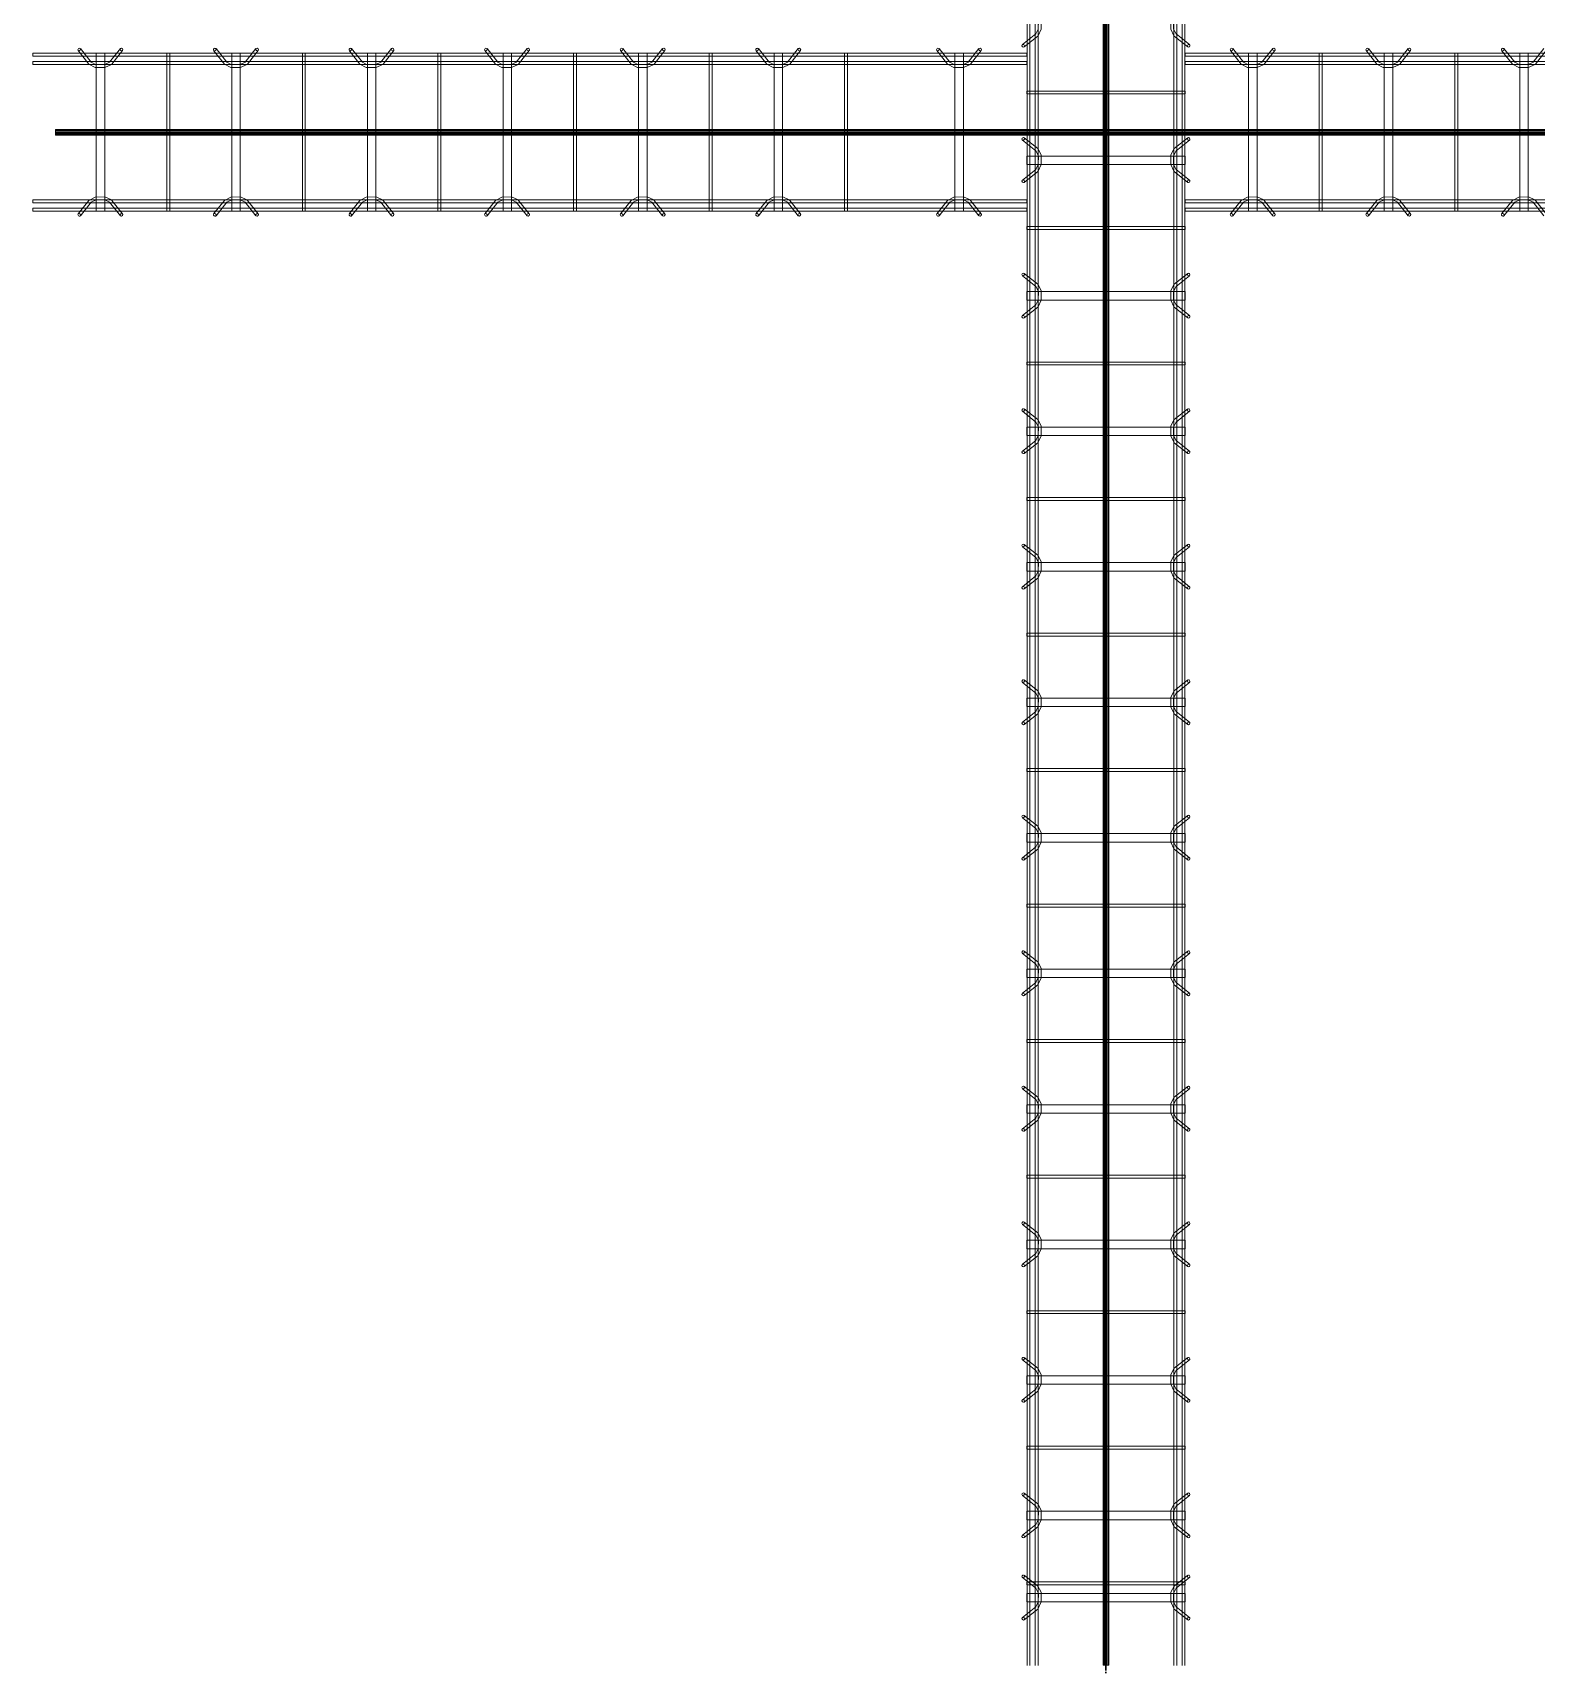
# Model space of a CAD drawing. Header units: inches. Extents: x -19229 to -222, y -6301 to 12387.
# Drawn here: x -2922.3 to -2789.2, y 11555.4 to 11700 of the extents above; entities that cross this region are included whole.
import ezdxf

# ---------------------------------------------------------------- set-up
doc = ezdxf.new("R2010")
doc.units = ezdxf.units.IN
doc.header["$MEASUREMENT"] = 0
doc.linetypes.add('Grid Line 1_2_', pattern=[0.875, 0.5, -0.125, 0.125, -0.125])
for name, color, linetype, lineweight in [('A-GENM', 13, 'Continuous', 9), ('S-BEAM', 12, 'Continuous', 9), ('S-GRID', 1, 'Continuous', 9)]:
    doc.layers.add(name, color=color, linetype=linetype, lineweight=lineweight)

# ---------------------------------------------------------------- blocks, each defined once
blk = doc.blocks.new('Dowel bar assembly - Dowel bar assembly-673887-SLAB ON GROUND JOINTS')
at = {"layer": 'S-BEAM'}
for p, q in [((149.1, 1.98), (0, 1.98)), ((0, 1.98), (0, 1.72)), ((0, 1.72), (0, 1.98)), ((0, 1.72), (149.1, 1.72)), ((4.02, 2.23), (4.97, 1.03)), ((5.18, 1.19), (4.23, 2.39)), ((5.63, 1.99), (5.63, -12.01)), ((6.38, 1.99), (5.63, 1.99)), ((5.63, 1.99), (6.38, 1.99)), ((6.38, -12.01), (6.38, 1.99)), ((7.76, 2.39), (6.81, 1.19)), ((7.01, 1.03), (7.96, 2.23)), ((11.87, 1.99), (11.87, -12.01)), ((12.13, 1.99), (11.87, 1.99)), ((11.87, 1.99), (12.13, 1.99)), ((12.13, -12.01), (12.13, 1.99)), ((16.02, 2.23), (16.97, 1.03)), ((17.18, 1.19), (16.23, 2.39)), ((17.63, 1.99), (17.63, -12.01)), ((18.38, 1.99), (17.63, 1.99)), ((17.63, 1.99), (18.38, 1.99)), ((18.38, -12.01), (18.38, 1.99)), ((19.76, 2.39), (18.81, 1.19)), ((19.01, 1.03), (19.96, 2.23)), ((23.87, 1.99), (23.87, -12.01)), ((24.13, 1.99), (23.87, 1.99)), ((23.87, 1.99), (24.13, 1.99)), ((24.13, -12.01), (24.13, 1.99)), ((28.02, 2.23), (28.97, 1.03)), ((29.18, 1.19), (28.23, 2.39)), ((29.63, 1.99), (29.63, -12.01)), ((30.38, 1.99), (29.63, 1.99)), ((29.63, 1.99), (30.38, 1.99)), ((30.38, -12.01), (30.38, 1.99)), ((31.76, 2.39), (30.81, 1.19)), ((31.01, 1.03), (31.96, 2.23)), ((149.1, 1.25), (0, 1.25)), ((0, 0.99), (0, 1.25)), ((0, 1.25), (0, 0.99)), ((0, 0.99), (149.1, 0.99)), ((149.1, -11.01), (0, -11.01)), ((0, -11.27), (0, -11.01)), ((0, -11.01), (0, -11.27)), ((0, -11.27), (149.1, -11.27)), ((4.97, -11.05), (4.02, -12.25)), ((4.23, -12.41), (5.18, -11.21)), ((6.81, -11.21), (7.76, -12.41)), ((7.96, -12.25), (7.01, -11.05)), ((16.97, -11.05), (16.02, -12.25)), ((16.23, -12.41), (17.18, -11.21)), ((18.81, -11.21), (19.76, -12.41)), ((19.96, -12.25), (19.01, -11.05)), ((28.97, -11.05), (28.02, -12.25)), ((28.23, -12.41), (29.18, -11.21)), ((30.81, -11.21), (31.76, -12.41)), ((31.96, -12.25), (31.01, -11.05)), ((149.1, -11.74), (0, -11.74)), ((0, -12), (0, -11.74)), ((0, -11.74), (0, -12)), ((0, -12), (149.1, -12)), ((6.38, -12.01), (5.63, -12.01)), ((5.63, -12.01), (6.38, -12.01)), ((12.13, -12.01), (11.87, -12.01)), ((11.87, -12.01), (12.13, -12.01)), ((18.38, -12.01), (17.63, -12.01)), ((17.63, -12.01), (18.38, -12.01)), ((24.13, -12.01), (23.87, -12.01)), ((23.87, -12.01), (24.13, -12.01)), ((30.38, -12.01), (29.63, -12.01)), ((29.63, -12.01), (30.38, -12.01))]:
    blk.add_line(p, q, dxfattribs=at)
at = {"layer": 'S-BEAM', "flags": 128}
for points in [[(4.97, 1.03), (5.53, 0.73), (6.39, 0.72), (6.97, 0.99), (7.01, 1.03)], [(5.18, 1.19), (5.62, 0.97), (6.38, 0.98), (6.81, 1.19)], [(16.97, 1.03), (17.53, 0.73), (18.39, 0.72), (18.97, 0.99), (19.01, 1.03)], [(17.18, 1.19), (17.62, 0.97), (18.38, 0.98), (18.81, 1.19)], [(28.97, 1.03), (29.53, 0.73), (30.39, 0.72), (30.97, 0.99), (31.01, 1.03)], [(29.18, 1.19), (29.62, 0.97), (30.38, 0.98), (30.81, 1.19)], [(4.97, -11.05), (5.53, -10.75), (6.39, -10.74), (6.97, -11.01), (7.01, -11.05)], [(5.18, -11.21), (5.62, -10.99), (6.38, -11), (6.81, -11.21)], [(16.97, -11.05), (17.53, -10.75), (18.39, -10.74), (18.97, -11.01), (19.01, -11.05)], [(17.18, -11.21), (17.62, -10.99), (18.38, -11), (18.81, -11.21)], [(28.97, -11.05), (29.53, -10.75), (30.39, -10.74), (30.97, -11.01), (31.01, -11.05)], [(29.18, -11.21), (29.62, -10.99), (30.38, -11), (30.81, -11.21)]]:
    blk.add_lwpolyline(points, dxfattribs=at)
at = {"layer": 'S-BEAM'}
for centre, major_axis, start_param, end_param in [((4.12, 2.31), (0.101, 0.08), 5.709265, 8.850858), ((4.12, 2.31), (0.101, 0.08), 2.567673, 5.709265), ((7.86, 2.31), (-0.101, 0.08), 3.715513, 6.857105), ((7.86, 2.31), (-0.101, 0.08), 0.57392, 3.715513), ((16.12, 2.31), (0.101, 0.08), 5.709265, 8.850858), ((16.12, 2.31), (0.101, 0.08), 2.567673, 5.709265), ((19.86, 2.31), (-0.101, 0.08), 3.715513, 6.857105), ((19.86, 2.31), (-0.101, 0.08), 0.57392, 3.715513), ((28.12, 2.31), (0.101, 0.08), 5.709265, 8.850858), ((28.12, 2.31), (0.101, 0.08), 2.567673, 5.709265), ((4.12, -12.33), (-0.101, 0.08), 3.715513, 6.857105), ((4.12, -12.33), (-0.101, 0.08), 0.57392, 3.715513), ((7.86, -12.33), (0.101, 0.08), 5.709265, 8.850858), ((7.86, -12.33), (0.101, 0.08), 2.567673, 5.709265), ((16.12, -12.33), (-0.101, 0.08), 3.715513, 6.857105), ((16.12, -12.33), (-0.101, 0.08), 0.57392, 3.715513), ((19.86, -12.33), (0.101, 0.08), 5.709265, 8.850858), ((19.86, -12.33), (0.101, 0.08), 2.567673, 5.709265), ((28.12, -12.33), (-0.101, 0.08), 3.715513, 6.857105), ((28.12, -12.33), (-0.101, 0.08), 0.57392, 3.715513)]:
    blk.add_ellipse(centre, major_axis=major_axis, ratio=0.816528, start_param=start_param, end_param=end_param, dxfattribs=at)
blk = doc.blocks.new('Dowel bar assembly - Dowel bar assembly-680286-SLAB ON GROUND JOINTS')
at = {"layer": 'S-BEAM'}
for p, q in [((88, 1.98), (0, 1.98)), ((0, 1.98), (0, 1.72)), ((0, 1.72), (0, 1.98)), ((0, 1.72), (88, 1.72)), ((4.02, 2.23), (4.97, 1.03)), ((5.18, 1.19), (4.23, 2.39)), ((5.63, 1.99), (5.63, -12.01)), ((6.38, 1.99), (5.63, 1.99)), ((5.63, 1.99), (6.38, 1.99)), ((6.38, -12.01), (6.38, 1.99)), ((7.76, 2.39), (6.81, 1.19)), ((7.01, 1.03), (7.96, 2.23)), ((11.87, 1.99), (11.87, -12.01)), ((12.13, 1.99), (11.87, 1.99)), ((11.87, 1.99), (12.13, 1.99)), ((12.13, -12.01), (12.13, 1.99)), ((16.02, 2.23), (16.97, 1.03)), ((17.18, 1.19), (16.23, 2.39)), ((17.63, 1.99), (17.63, -12.01)), ((18.38, 1.99), (17.63, 1.99)), ((17.63, 1.99), (18.38, 1.99)), ((18.38, -12.01), (18.38, 1.99)), ((19.76, 2.39), (18.81, 1.19)), ((19.01, 1.03), (19.96, 2.23)), ((23.87, 1.99), (23.87, -12.01)), ((24.13, 1.99), (23.87, 1.99)), ((23.87, 1.99), (24.13, 1.99)), ((24.13, -12.01), (24.13, 1.99)), ((28.02, 2.23), (28.97, 1.03)), ((29.18, 1.19), (28.23, 2.39)), ((29.63, 1.99), (29.63, -12.01)), ((30.38, 1.99), (29.63, 1.99)), ((29.63, 1.99), (30.38, 1.99)), ((30.38, -12.01), (30.38, 1.99)), ((31.76, 2.39), (30.81, 1.19)), ((31.01, 1.03), (31.96, 2.23)), ((35.87, 1.99), (35.87, -12.01)), ((36.13, 1.99), (35.87, 1.99)), ((35.87, 1.99), (36.13, 1.99)), ((36.13, -12.01), (36.13, 1.99)), ((40.02, 2.23), (40.97, 1.03)), ((41.18, 1.19), (40.23, 2.39)), ((41.63, 1.99), (41.63, -12.01)), ((42.38, 1.99), (41.63, 1.99)), ((41.63, 1.99), (42.38, 1.99)), ((42.38, -12.01), (42.38, 1.99)), ((43.76, 2.39), (42.81, 1.19)), ((43.01, 1.03), (43.96, 2.23)), ((47.87, 1.99), (47.87, -12.01)), ((48.13, 1.99), (47.87, 1.99)), ((47.87, 1.99), (48.13, 1.99)), ((48.13, -12.01), (48.13, 1.99)), ((52.02, 2.23), (52.97, 1.03)), ((53.18, 1.19), (52.23, 2.39)), ((53.63, 1.99), (53.63, -12.01)), ((54.38, 1.99), (53.63, 1.99)), ((53.63, 1.99), (54.38, 1.99)), ((54.38, -12.01), (54.38, 1.99)), ((55.76, 2.39), (54.81, 1.19)), ((55.01, 1.03), (55.96, 2.23)), ((59.87, 1.99), (59.87, -12.01)), ((60.13, 1.99), (59.87, 1.99)), ((59.87, 1.99), (60.13, 1.99)), ((60.13, -12.01), (60.13, 1.99)), ((64.02, 2.23), (64.97, 1.03)), ((65.18, 1.19), (64.23, 2.39)), ((65.63, 1.99), (65.63, -12.01)), ((66.38, 1.99), (65.63, 1.99)), ((65.63, 1.99), (66.38, 1.99)), ((66.38, -12.01), (66.38, 1.99)), ((67.76, 2.39), (66.81, 1.19)), ((67.01, 1.03), (67.96, 2.23)), ((71.87, 1.99), (71.87, -12.01)), ((72.13, 1.99), (71.87, 1.99)), ((71.87, 1.99), (72.13, 1.99)), ((72.13, -12.01), (72.13, 1.99)), ((80.02, 2.23), (80.97, 1.03)), ((81.18, 1.19), (80.23, 2.39)), ((81.62, 1.99), (81.62, -12.01)), ((82.38, 1.99), (81.62, 1.99)), ((81.62, 1.99), (82.38, 1.99)), ((82.38, -12.01), (82.38, 1.99)), ((83.76, 2.39), (82.81, 1.19)), ((83.01, 1.03), (83.96, 2.23)), ((88, 1.98), (88, 1.72)), ((88, 1.72), (88, 1.98)), ((88, 1.25), (0, 1.25)), ((0, 0.99), (0, 1.25)), ((0, 1.25), (0, 0.99)), ((0, 0.99), (88, 0.99)), ((88, 0.99), (88, 1.25)), ((88, 1.25), (88, 0.99)), ((88, -11.01), (0, -11.01)), ((0, -11.27), (0, -11.01)), ((0, -11.01), (0, -11.27)), ((0, -11.27), (88, -11.27)), ((4.97, -11.05), (4.02, -12.25)), ((4.23, -12.41), (5.18, -11.21)), ((6.81, -11.21), (7.76, -12.41)), ((7.96, -12.25), (7.01, -11.05)), ((16.97, -11.05), (16.02, -12.25)), ((16.23, -12.41), (17.18, -11.21)), ((18.81, -11.21), (19.76, -12.41)), ((19.96, -12.25), (19.01, -11.05)), ((28.97, -11.05), (28.02, -12.25)), ((28.23, -12.41), (29.18, -11.21)), ((30.81, -11.21), (31.76, -12.41)), ((31.96, -12.25), (31.01, -11.05)), ((40.97, -11.05), (40.02, -12.25)), ((40.23, -12.41), (41.18, -11.21)), ((42.81, -11.21), (43.76, -12.41)), ((43.96, -12.25), (43.01, -11.05)), ((52.97, -11.05), (52.02, -12.25)), ((52.23, -12.41), (53.18, -11.21)), ((54.81, -11.21), (55.76, -12.41)), ((55.96, -12.25), (55.01, -11.05)), ((64.97, -11.05), (64.02, -12.25)), ((64.23, -12.41), (65.18, -11.21)), ((66.81, -11.21), (67.76, -12.41)), ((67.96, -12.25), (67.01, -11.05)), ((80.97, -11.05), (80.02, -12.25)), ((80.23, -12.41), (81.18, -11.21)), ((82.81, -11.21), (83.76, -12.41)), ((83.96, -12.25), (83.01, -11.05)), ((88, -11.27), (88, -11.01)), ((88, -11.01), (88, -11.27)), ((88, -11.74), (0, -11.74)), ((0, -12), (0, -11.74)), ((0, -11.74), (0, -12)), ((0, -12), (88, -12)), ((6.38, -12.01), (5.63, -12.01)), ((5.63, -12.01), (6.38, -12.01)), ((12.13, -12.01), (11.87, -12.01)), ((11.87, -12.01), (12.13, -12.01)), ((18.38, -12.01), (17.63, -12.01)), ((17.63, -12.01), (18.38, -12.01)), ((24.13, -12.01), (23.87, -12.01)), ((23.87, -12.01), (24.13, -12.01)), ((30.38, -12.01), (29.63, -12.01)), ((29.63, -12.01), (30.38, -12.01)), ((36.13, -12.01), (35.87, -12.01)), ((35.87, -12.01), (36.13, -12.01)), ((42.38, -12.01), (41.63, -12.01)), ((41.63, -12.01), (42.38, -12.01)), ((48.13, -12.01), (47.87, -12.01)), ((47.87, -12.01), (48.13, -12.01)), ((54.38, -12.01), (53.63, -12.01)), ((53.63, -12.01), (54.38, -12.01)), ((60.13, -12.01), (59.87, -12.01)), ((59.87, -12.01), (60.13, -12.01)), ((66.38, -12.01), (65.63, -12.01)), ((65.63, -12.01), (66.38, -12.01)), ((72.13, -12.01), (71.87, -12.01)), ((71.87, -12.01), (72.13, -12.01)), ((82.38, -12.01), (81.62, -12.01)), ((81.62, -12.01), (82.38, -12.01)), ((88, -12), (88, -11.74)), ((88, -11.74), (88, -12))]:
    blk.add_line(p, q, dxfattribs=at)
at = {"layer": 'S-BEAM', "flags": 128}
for points in [[(4.97, 1.03), (5.53, 0.73), (6.39, 0.72), (6.97, 0.99), (7.01, 1.03)], [(5.18, 1.19), (5.62, 0.97), (6.38, 0.98), (6.81, 1.19)], [(16.97, 1.03), (17.53, 0.73), (18.39, 0.72), (18.97, 0.99), (19.01, 1.03)], [(17.18, 1.19), (17.62, 0.97), (18.38, 0.98), (18.81, 1.19)], [(28.97, 1.03), (29.53, 0.73), (30.39, 0.72), (30.97, 0.99), (31.01, 1.03)], [(29.18, 1.19), (29.62, 0.97), (30.38, 0.98), (30.81, 1.19)], [(40.97, 1.03), (41.53, 0.73), (42.39, 0.72), (42.97, 0.99), (43.01, 1.03)], [(41.18, 1.19), (41.62, 0.97), (42.38, 0.98), (42.81, 1.19)], [(52.97, 1.03), (53.53, 0.73), (54.39, 0.72), (54.97, 0.99), (55.01, 1.03)], [(53.18, 1.19), (53.62, 0.97), (54.38, 0.98), (54.81, 1.19)], [(64.97, 1.03), (65.53, 0.73), (66.39, 0.72), (66.97, 0.99), (67.01, 1.03)], [(65.18, 1.19), (65.62, 0.97), (66.38, 0.98), (66.81, 1.19)], [(80.97, 1.03), (81.53, 0.73), (82.39, 0.72), (82.97, 0.99), (83.01, 1.03)], [(81.18, 1.19), (81.62, 0.97), (82.38, 0.98), (82.81, 1.19)], [(4.97, -11.05), (5.53, -10.75), (6.39, -10.74), (6.97, -11.01), (7.01, -11.05)], [(5.18, -11.21), (5.62, -10.99), (6.38, -11), (6.81, -11.21)], [(16.97, -11.05), (17.53, -10.75), (18.39, -10.74), (18.97, -11.01), (19.01, -11.05)], [(17.18, -11.21), (17.62, -10.99), (18.38, -11), (18.81, -11.21)], [(28.97, -11.05), (29.53, -10.75), (30.39, -10.74), (30.97, -11.01), (31.01, -11.05)], [(29.18, -11.21), (29.62, -10.99), (30.38, -11), (30.81, -11.21)], [(40.97, -11.05), (41.53, -10.75), (42.39, -10.74), (42.97, -11.01), (43.01, -11.05)], [(41.18, -11.21), (41.62, -10.99), (42.38, -11), (42.81, -11.21)], [(52.97, -11.05), (53.53, -10.75), (54.39, -10.74), (54.97, -11.01), (55.01, -11.05)], [(53.18, -11.21), (53.62, -10.99), (54.38, -11), (54.81, -11.21)], [(64.97, -11.05), (65.53, -10.75), (66.39, -10.74), (66.97, -11.01), (67.01, -11.05)], [(65.18, -11.21), (65.62, -10.99), (66.38, -11), (66.81, -11.21)], [(80.97, -11.05), (81.53, -10.75), (82.39, -10.74), (82.97, -11.01), (83.01, -11.05)], [(81.18, -11.21), (81.62, -10.99), (82.38, -11), (82.81, -11.21)]]:
    blk.add_lwpolyline(points, dxfattribs=at)
at = {"layer": 'S-BEAM'}
for centre, major_axis, start_param, end_param in [((4.12, 2.31), (0.101, 0.08), 5.709265, 8.850858), ((4.12, 2.31), (0.101, 0.08), 2.567673, 5.709265), ((7.86, 2.31), (-0.101, 0.08), 3.715513, 6.857105), ((7.86, 2.31), (-0.101, 0.08), 0.57392, 3.715513), ((16.12, 2.31), (0.101, 0.08), 5.709265, 8.850858), ((16.12, 2.31), (0.101, 0.08), 2.567673, 5.709265), ((19.86, 2.31), (-0.101, 0.08), 3.715513, 6.857105), ((19.86, 2.31), (-0.101, 0.08), 0.57392, 3.715513), ((28.12, 2.31), (0.101, 0.08), 5.709265, 8.850858), ((28.12, 2.31), (0.101, 0.08), 2.567673, 5.709265), ((31.86, 2.31), (-0.101, 0.08), 3.715513, 6.857105), ((31.86, 2.31), (-0.101, 0.08), 0.57392, 3.715513), ((40.12, 2.31), (0.101, 0.08), 5.709265, 8.850858), ((40.12, 2.31), (0.101, 0.08), 2.567673, 5.709265), ((43.86, 2.31), (-0.101, 0.08), 3.715513, 6.857105), ((43.86, 2.31), (-0.101, 0.08), 0.57392, 3.715513), ((52.12, 2.31), (0.101, 0.08), 5.709265, 8.850858), ((52.12, 2.31), (0.101, 0.08), 2.567673, 5.709265), ((55.86, 2.31), (-0.101, 0.08), 3.715513, 6.857105), ((55.86, 2.31), (-0.101, 0.08), 0.57392, 3.715513), ((64.12, 2.31), (0.101, 0.08), 5.709265, 8.850858), ((64.12, 2.31), (0.101, 0.08), 2.567673, 5.709265), ((67.86, 2.31), (-0.101, 0.08), 3.715513, 6.857105), ((67.86, 2.31), (-0.101, 0.08), 0.57392, 3.715513), ((80.12, 2.31), (0.101, 0.08), 5.709265, 8.850858), ((80.12, 2.31), (0.101, 0.08), 2.567673, 5.709265), ((83.86, 2.31), (-0.101, 0.08), 3.715513, 6.857105), ((83.86, 2.31), (-0.101, 0.08), 0.57392, 3.715513), ((4.12, -12.33), (-0.101, 0.08), 3.715513, 6.857105), ((4.12, -12.33), (-0.101, 0.08), 0.57392, 3.715513), ((7.86, -12.33), (0.101, 0.08), 5.709265, 8.850858), ((7.86, -12.33), (0.101, 0.08), 2.567673, 5.709265), ((16.12, -12.33), (-0.101, 0.08), 3.715513, 6.857105), ((16.12, -12.33), (-0.101, 0.08), 0.57392, 3.715513), ((19.86, -12.33), (0.101, 0.08), 5.709265, 8.850858), ((19.86, -12.33), (0.101, 0.08), 2.567673, 5.709265), ((28.12, -12.33), (-0.101, 0.08), 3.715513, 6.857105), ((28.12, -12.33), (-0.101, 0.08), 0.57392, 3.715513), ((31.86, -12.33), (0.101, 0.08), 5.709265, 8.850858), ((31.86, -12.33), (0.101, 0.08), 2.567673, 5.709265), ((40.12, -12.33), (-0.101, 0.08), 3.715513, 6.857105), ((40.12, -12.33), (-0.101, 0.08), 0.57392, 3.715513), ((43.86, -12.33), (0.101, 0.08), 5.709265, 8.850858), ((43.86, -12.33), (0.101, 0.08), 2.567673, 5.709265), ((52.12, -12.33), (-0.101, 0.08), 3.715513, 6.857105), ((52.12, -12.33), (-0.101, 0.08), 0.57392, 3.715513), ((55.86, -12.33), (0.101, 0.08), 5.709265, 8.850858), ((55.86, -12.33), (0.101, 0.08), 2.567673, 5.709265), ((64.12, -12.33), (-0.101, 0.08), 3.715513, 6.857105), ((64.12, -12.33), (-0.101, 0.08), 0.57392, 3.715513), ((67.86, -12.33), (0.101, 0.08), 5.709265, 8.850858), ((67.86, -12.33), (0.101, 0.08), 2.567673, 5.709265), ((80.12, -12.33), (-0.101, 0.08), 3.715513, 6.857105), ((80.12, -12.33), (-0.101, 0.08), 0.57392, 3.715513), ((83.86, -12.33), (0.101, 0.08), 5.709265, 8.850858), ((83.86, -12.33), (0.101, 0.08), 2.567673, 5.709265)]:
    blk.add_ellipse(centre, major_axis=major_axis, ratio=0.816528, start_param=start_param, end_param=end_param, dxfattribs=at)
blk = doc.blocks.new('Dowel bar assembly - Dowel bar assembly-676036-SLAB ON GROUND JOINTS')
at = {"layer": 'S-BEAM'}
for p, q in [((271.28, 1.98), (0, 1.98)), ((0, 1.72), (271.28, 1.72)), ((127.76, 2.39), (126.81, 1.19)), ((127.01, 1.03), (127.96, 2.23)), ((131.87, 1.99), (131.87, -12.01)), ((132.13, 1.99), (131.87, 1.99)), ((131.87, 1.99), (132.13, 1.99)), ((132.13, -12.01), (132.13, 1.99)), ((136.02, 2.23), (136.97, 1.03)), ((137.18, 1.19), (136.23, 2.39)), ((137.63, 1.99), (137.63, -12.01)), ((138.38, 1.99), (137.63, 1.99)), ((137.63, 1.99), (138.38, 1.99)), ((138.38, -12.01), (138.38, 1.99)), ((139.76, 2.39), (138.81, 1.19)), ((139.01, 1.03), (139.96, 2.23)), ((143.87, 1.99), (143.87, -12.01)), ((144.13, 1.99), (143.87, 1.99)), ((143.87, 1.99), (144.13, 1.99)), ((144.13, -12.01), (144.13, 1.99)), ((148.02, 2.23), (148.97, 1.03)), ((149.18, 1.19), (148.23, 2.39)), ((149.63, 1.99), (149.63, -12.01)), ((150.38, 1.99), (149.63, 1.99)), ((149.63, 1.99), (150.38, 1.99)), ((150.38, -12.01), (150.38, 1.99)), ((151.76, 2.39), (150.81, 1.19)), ((151.01, 1.03), (151.96, 2.23)), ((155.87, 1.99), (155.87, -12.01)), ((156.13, 1.99), (155.87, 1.99)), ((155.87, 1.99), (156.13, 1.99)), ((156.13, -12.01), (156.13, 1.99)), ((160.02, 2.23), (160.97, 1.03)), ((161.18, 1.19), (160.23, 2.39)), ((161.63, 1.99), (161.63, -12.01)), ((162.38, 1.99), (161.63, 1.99)), ((161.63, 1.99), (162.38, 1.99)), ((162.38, -12.01), (162.38, 1.99)), ((163.76, 2.39), (162.81, 1.19)), ((163.01, 1.03), (163.96, 2.23)), ((167.87, 1.99), (167.87, -12.01)), ((168.13, 1.99), (167.87, 1.99)), ((167.87, 1.99), (168.13, 1.99)), ((168.13, -12.01), (168.13, 1.99)), ((172.02, 2.23), (172.97, 1.03)), ((173.18, 1.19), (172.23, 2.39)), ((173.63, 1.99), (173.63, -12.01)), ((174.38, 1.99), (173.63, 1.99)), ((173.63, 1.99), (174.38, 1.99)), ((174.38, -12.01), (174.38, 1.99)), ((175.76, 2.39), (174.81, 1.19)), ((175.01, 1.03), (175.96, 2.23)), ((179.87, 1.99), (179.87, -12.01)), ((180.13, 1.99), (179.87, 1.99)), ((179.87, 1.99), (180.13, 1.99)), ((180.13, -12.01), (180.13, 1.99)), ((184.02, 2.23), (184.97, 1.03)), ((185.18, 1.19), (184.23, 2.39)), ((185.63, 1.99), (185.63, -12.01)), ((186.38, 1.99), (185.63, 1.99)), ((185.63, 1.99), (186.38, 1.99)), ((186.38, -12.01), (186.38, 1.99)), ((187.76, 2.39), (186.81, 1.19)), ((187.01, 1.03), (187.96, 2.23)), ((191.87, 1.99), (191.87, -12.01)), ((192.13, 1.99), (191.87, 1.99)), ((191.87, 1.99), (192.13, 1.99)), ((192.13, -12.01), (192.13, 1.99)), ((196.02, 2.23), (196.97, 1.03)), ((197.18, 1.19), (196.23, 2.39)), ((197.63, 1.99), (197.63, -12.01)), ((198.38, 1.99), (197.63, 1.99)), ((197.63, 1.99), (198.38, 1.99)), ((198.38, -12.01), (198.38, 1.99)), ((199.76, 2.39), (198.81, 1.19)), ((199.01, 1.03), (199.96, 2.23)), ((203.87, 1.99), (203.87, -12.01)), ((204.13, 1.99), (203.87, 1.99)), ((203.87, 1.99), (204.13, 1.99)), ((204.13, -12.01), (204.13, 1.99)), ((208.02, 2.23), (208.97, 1.03)), ((209.18, 1.19), (208.23, 2.39)), ((209.63, 1.99), (209.63, -12.01)), ((210.38, 1.99), (209.63, 1.99)), ((209.63, 1.99), (210.38, 1.99)), ((210.38, -12.01), (210.38, 1.99)), ((211.76, 2.39), (210.81, 1.19)), ((211.01, 1.03), (211.96, 2.23)), ((215.87, 1.99), (215.87, -12.01)), ((216.13, 1.99), (215.87, 1.99)), ((215.87, 1.99), (216.13, 1.99)), ((216.13, -12.01), (216.13, 1.99)), ((220.02, 2.23), (220.97, 1.03)), ((221.18, 1.19), (220.23, 2.39)), ((221.63, 1.99), (221.63, -12.01)), ((222.38, 1.99), (221.63, 1.99)), ((221.63, 1.99), (222.38, 1.99)), ((222.38, -12.01), (222.38, 1.99)), ((223.76, 2.39), (222.81, 1.19)), ((223.01, 1.03), (223.96, 2.23)), ((227.87, 1.99), (227.87, -12.01)), ((228.13, 1.99), (227.87, 1.99)), ((227.87, 1.99), (228.13, 1.99)), ((228.13, -12.01), (228.13, 1.99)), ((232.02, 2.23), (232.97, 1.03)), ((233.18, 1.19), (232.23, 2.39)), ((233.63, 1.99), (233.63, -12.01)), ((234.38, 1.99), (233.63, 1.99)), ((233.63, 1.99), (234.38, 1.99)), ((234.38, -12.01), (234.38, 1.99)), ((235.76, 2.39), (234.81, 1.19)), ((235.01, 1.03), (235.96, 2.23)), ((239.87, 1.99), (239.87, -12.01)), ((240.13, 1.99), (239.87, 1.99)), ((239.87, 1.99), (240.13, 1.99)), ((240.13, -12.01), (240.13, 1.99)), ((244.02, 2.23), (244.97, 1.03)), ((245.18, 1.19), (244.23, 2.39)), ((245.63, 1.99), (245.63, -12.01)), ((246.38, 1.99), (245.63, 1.99)), ((245.63, 1.99), (246.38, 1.99)), ((246.38, -12.01), (246.38, 1.99)), ((247.76, 2.39), (246.81, 1.19)), ((247.01, 1.03), (247.96, 2.23)), ((251.87, 1.99), (251.87, -12.01)), ((252.13, 1.99), (251.87, 1.99)), ((251.87, 1.99), (252.13, 1.99)), ((252.13, -12.01), (252.13, 1.99)), ((256.02, 2.23), (256.97, 1.03)), ((257.18, 1.19), (256.23, 2.39)), ((257.63, 1.99), (257.63, -12.01)), ((258.38, 1.99), (257.63, 1.99)), ((257.63, 1.99), (258.38, 1.99)), ((258.38, -12.01), (258.38, 1.99)), ((259.76, 2.39), (258.81, 1.19)), ((259.01, 1.03), (259.96, 2.23)), ((263.3, 2.23), (264.25, 1.03)), ((264.45, 1.19), (263.5, 2.39)), ((263.87, 1.99), (263.87, -12.01)), ((264.13, 1.99), (263.87, 1.99)), ((263.87, 1.99), (264.13, 1.99)), ((264.13, -12.01), (264.13, 1.99)), ((264.9, 1.99), (264.9, -12.01)), ((265.65, 1.99), (264.9, 1.99)), ((264.9, 1.99), (265.65, 1.99)), ((265.65, -12.01), (265.65, 1.99)), ((267.04, 2.39), (266.09, 1.19)), ((266.29, 1.03), (267.24, 2.23)), ((271.28, 1.25), (0, 1.25)), ((0, 0.99), (271.28, 0.99)), ((271.28, -11.01), (0, -11.01)), ((0, -11.27), (271.28, -11.27)), ((126.81, -11.21), (127.76, -12.41)), ((127.96, -12.25), (127.01, -11.05)), ((136.97, -11.05), (136.02, -12.25)), ((136.23, -12.41), (137.18, -11.21)), ((138.81, -11.21), (139.76, -12.41)), ((139.96, -12.25), (139.01, -11.05)), ((148.97, -11.05), (148.02, -12.25)), ((148.23, -12.41), (149.18, -11.21)), ((150.81, -11.21), (151.76, -12.41)), ((151.96, -12.25), (151.01, -11.05)), ((160.97, -11.05), (160.02, -12.25)), ((160.23, -12.41), (161.18, -11.21)), ((162.81, -11.21), (163.76, -12.41)), ((163.96, -12.25), (163.01, -11.05)), ((172.97, -11.05), (172.02, -12.25)), ((172.23, -12.41), (173.18, -11.21)), ((174.81, -11.21), (175.76, -12.41)), ((175.96, -12.25), (175.01, -11.05)), ((184.97, -11.05), (184.02, -12.25)), ((184.23, -12.41), (185.18, -11.21)), ((186.81, -11.21), (187.76, -12.41)), ((187.96, -12.25), (187.01, -11.05)), ((196.97, -11.05), (196.02, -12.25)), ((196.23, -12.41), (197.18, -11.21)), ((198.81, -11.21), (199.76, -12.41)), ((199.96, -12.25), (199.01, -11.05)), ((208.97, -11.05), (208.02, -12.25)), ((208.23, -12.41), (209.18, -11.21)), ((210.81, -11.21), (211.76, -12.41)), ((211.96, -12.25), (211.01, -11.05)), ((220.97, -11.05), (220.02, -12.25)), ((220.23, -12.41), (221.18, -11.21)), ((222.81, -11.21), (223.76, -12.41)), ((223.96, -12.25), (223.01, -11.05)), ((232.97, -11.05), (232.02, -12.25)), ((232.23, -12.41), (233.18, -11.21)), ((234.81, -11.21), (235.76, -12.41)), ((235.96, -12.25), (235.01, -11.05)), ((244.97, -11.05), (244.02, -12.25)), ((244.23, -12.41), (245.18, -11.21)), ((246.81, -11.21), (247.76, -12.41)), ((247.96, -12.25), (247.01, -11.05)), ((256.97, -11.05), (256.02, -12.25)), ((256.23, -12.41), (257.18, -11.21)), ((258.81, -11.21), (259.76, -12.41)), ((259.96, -12.25), (259.01, -11.05)), ((264.25, -11.05), (263.3, -12.25)), ((263.5, -12.41), (264.45, -11.21)), ((266.09, -11.21), (267.04, -12.41)), ((267.24, -12.25), (266.29, -11.05)), ((271.28, -11.74), (0, -11.74)), ((0, -12), (271.28, -12)), ((132.13, -12.01), (131.87, -12.01)), ((131.87, -12.01), (132.13, -12.01)), ((138.38, -12.01), (137.63, -12.01)), ((137.63, -12.01), (138.38, -12.01)), ((144.13, -12.01), (143.87, -12.01)), ((143.87, -12.01), (144.13, -12.01)), ((150.38, -12.01), (149.63, -12.01)), ((149.63, -12.01), (150.38, -12.01)), ((156.13, -12.01), (155.87, -12.01)), ((155.87, -12.01), (156.13, -12.01)), ((162.38, -12.01), (161.63, -12.01)), ((161.63, -12.01), (162.38, -12.01)), ((168.13, -12.01), (167.87, -12.01)), ((167.87, -12.01), (168.13, -12.01)), ((174.38, -12.01), (173.63, -12.01)), ((173.63, -12.01), (174.38, -12.01)), ((180.13, -12.01), (179.87, -12.01)), ((179.87, -12.01), (180.13, -12.01)), ((186.38, -12.01), (185.63, -12.01)), ((185.63, -12.01), (186.38, -12.01)), ((192.13, -12.01), (191.87, -12.01)), ((191.87, -12.01), (192.13, -12.01)), ((198.38, -12.01), (197.63, -12.01)), ((197.63, -12.01), (198.38, -12.01)), ((204.13, -12.01), (203.87, -12.01)), ((203.87, -12.01), (204.13, -12.01)), ((210.38, -12.01), (209.63, -12.01)), ((209.63, -12.01), (210.38, -12.01)), ((216.13, -12.01), (215.87, -12.01)), ((215.87, -12.01), (216.13, -12.01)), ((222.38, -12.01), (221.63, -12.01)), ((221.63, -12.01), (222.38, -12.01)), ((228.13, -12.01), (227.87, -12.01)), ((227.87, -12.01), (228.13, -12.01)), ((234.38, -12.01), (233.63, -12.01)), ((233.63, -12.01), (234.38, -12.01)), ((240.13, -12.01), (239.87, -12.01)), ((239.87, -12.01), (240.13, -12.01)), ((246.38, -12.01), (245.63, -12.01)), ((245.63, -12.01), (246.38, -12.01)), ((252.13, -12.01), (251.87, -12.01)), ((251.87, -12.01), (252.13, -12.01)), ((258.38, -12.01), (257.63, -12.01)), ((257.63, -12.01), (258.38, -12.01)), ((264.13, -12.01), (263.87, -12.01)), ((263.87, -12.01), (264.13, -12.01)), ((265.65, -12.01), (264.9, -12.01)), ((264.9, -12.01), (265.65, -12.01))]:
    blk.add_line(p, q, dxfattribs=at)
at = {"layer": 'S-BEAM', "flags": 128}
for points in [[(124.97, 1.03), (125.53, 0.73), (126.39, 0.72), (126.97, 0.99), (127.01, 1.03)], [(125.18, 1.19), (125.62, 0.97), (126.38, 0.98), (126.81, 1.19)], [(136.97, 1.03), (137.53, 0.73), (138.39, 0.72), (138.97, 0.99), (139.01, 1.03)], [(137.18, 1.19), (137.62, 0.97), (138.38, 0.98), (138.81, 1.19)], [(148.97, 1.03), (149.53, 0.73), (150.39, 0.72), (150.97, 0.99), (151.01, 1.03)], [(149.18, 1.19), (149.62, 0.97), (150.38, 0.98), (150.81, 1.19)], [(160.97, 1.03), (161.53, 0.73), (162.39, 0.72), (162.97, 0.99), (163.01, 1.03)], [(161.18, 1.19), (161.62, 0.97), (162.38, 0.98), (162.81, 1.19)], [(172.97, 1.03), (173.53, 0.73), (174.39, 0.72), (174.97, 0.99), (175.01, 1.03)], [(173.18, 1.19), (173.62, 0.97), (174.38, 0.98), (174.81, 1.19)], [(184.97, 1.03), (185.53, 0.73), (186.39, 0.72), (186.97, 0.99), (187.01, 1.03)], [(185.18, 1.19), (185.62, 0.97), (186.38, 0.98), (186.81, 1.19)], [(196.97, 1.03), (197.53, 0.73), (198.39, 0.72), (198.97, 0.99), (199.01, 1.03)], [(197.18, 1.19), (197.62, 0.97), (198.38, 0.98), (198.81, 1.19)], [(208.97, 1.03), (209.53, 0.73), (210.39, 0.72), (210.97, 0.99), (211.01, 1.03)], [(209.18, 1.19), (209.62, 0.97), (210.38, 0.98), (210.81, 1.19)], [(220.97, 1.03), (221.53, 0.73), (222.39, 0.72), (222.97, 0.99), (223.01, 1.03)], [(221.18, 1.19), (221.62, 0.97), (222.38, 0.98), (222.81, 1.19)], [(232.97, 1.03), (233.53, 0.73), (234.39, 0.72), (234.97, 0.99), (235.01, 1.03)], [(233.18, 1.19), (233.62, 0.97), (234.38, 0.98), (234.81, 1.19)], [(244.97, 1.03), (245.53, 0.73), (246.39, 0.72), (246.97, 0.99), (247.01, 1.03)], [(245.18, 1.19), (245.62, 0.97), (246.38, 0.98), (246.81, 1.19)], [(256.97, 1.03), (257.53, 0.73), (258.39, 0.72), (258.97, 0.99), (259.01, 1.03)], [(257.18, 1.19), (257.62, 0.97), (258.38, 0.98), (258.81, 1.19)], [(264.25, 1.03), (264.8, 0.73), (265.66, 0.72), (266.25, 0.99), (266.29, 1.03)], [(264.45, 1.19), (264.9, 0.97), (265.66, 0.98), (266.09, 1.19)], [(124.97, -11.05), (125.53, -10.75), (126.39, -10.74), (126.97, -11.01), (127.01, -11.05)], [(125.18, -11.21), (125.62, -10.99), (126.38, -11), (126.81, -11.21)], [(136.97, -11.05), (137.53, -10.75), (138.39, -10.74), (138.97, -11.01), (139.01, -11.05)], [(137.18, -11.21), (137.62, -10.99), (138.38, -11), (138.81, -11.21)], [(148.97, -11.05), (149.53, -10.75), (150.39, -10.74), (150.97, -11.01), (151.01, -11.05)], [(149.18, -11.21), (149.62, -10.99), (150.38, -11), (150.81, -11.21)], [(160.97, -11.05), (161.53, -10.75), (162.39, -10.74), (162.97, -11.01), (163.01, -11.05)], [(161.18, -11.21), (161.62, -10.99), (162.38, -11), (162.81, -11.21)], [(172.97, -11.05), (173.53, -10.75), (174.39, -10.74), (174.97, -11.01), (175.01, -11.05)], [(173.18, -11.21), (173.62, -10.99), (174.38, -11), (174.81, -11.21)], [(184.97, -11.05), (185.53, -10.75), (186.39, -10.74), (186.97, -11.01), (187.01, -11.05)], [(185.18, -11.21), (185.62, -10.99), (186.38, -11), (186.81, -11.21)], [(196.97, -11.05), (197.53, -10.75), (198.39, -10.74), (198.97, -11.01), (199.01, -11.05)], [(197.18, -11.21), (197.62, -10.99), (198.38, -11), (198.81, -11.21)], [(208.97, -11.05), (209.53, -10.75), (210.39, -10.74), (210.97, -11.01), (211.01, -11.05)], [(209.18, -11.21), (209.62, -10.99), (210.38, -11), (210.81, -11.21)], [(220.97, -11.05), (221.53, -10.75), (222.39, -10.74), (222.97, -11.01), (223.01, -11.05)], [(221.18, -11.21), (221.62, -10.99), (222.38, -11), (222.81, -11.21)], [(232.97, -11.05), (233.53, -10.75), (234.39, -10.74), (234.97, -11.01), (235.01, -11.05)], [(233.18, -11.21), (233.62, -10.99), (234.38, -11), (234.81, -11.21)], [(244.97, -11.05), (245.53, -10.75), (246.39, -10.74), (246.97, -11.01), (247.01, -11.05)], [(245.18, -11.21), (245.62, -10.99), (246.38, -11), (246.81, -11.21)], [(256.97, -11.05), (257.53, -10.75), (258.39, -10.74), (258.97, -11.01), (259.01, -11.05)], [(257.18, -11.21), (257.62, -10.99), (258.38, -11), (258.81, -11.21)], [(264.25, -11.05), (264.8, -10.75), (265.66, -10.74), (266.25, -11.01), (266.29, -11.05)], [(264.45, -11.21), (264.9, -10.99), (265.66, -11), (266.09, -11.21)]]:
    blk.add_lwpolyline(points, dxfattribs=at)
at = {"layer": 'S-BEAM'}
for centre, major_axis, start_param, end_param in [((127.86, 2.31), (-0.101, 0.08), 3.715513, 6.857105), ((127.86, 2.31), (-0.101, 0.08), 0.57392, 3.715513), ((136.12, 2.31), (0.101, 0.08), 5.709265, 8.850858), ((136.12, 2.31), (0.101, 0.08), 2.567673, 5.709265), ((139.86, 2.31), (-0.101, 0.08), 3.715513, 6.857105), ((139.86, 2.31), (-0.101, 0.08), 0.57392, 3.715513), ((148.12, 2.31), (0.101, 0.08), 5.709265, 8.850858), ((148.12, 2.31), (0.101, 0.08), 2.567673, 5.709265), ((151.86, 2.31), (-0.101, 0.08), 3.715513, 6.857105), ((151.86, 2.31), (-0.101, 0.08), 0.57392, 3.715513), ((160.12, 2.31), (0.101, 0.08), 5.709265, 8.850858), ((160.12, 2.31), (0.101, 0.08), 2.567673, 5.709265), ((163.86, 2.31), (-0.101, 0.08), 3.715513, 6.857105), ((163.86, 2.31), (-0.101, 0.08), 0.57392, 3.715513), ((172.12, 2.31), (0.101, 0.08), 5.709265, 8.850858), ((172.12, 2.31), (0.101, 0.08), 2.567673, 5.709265), ((175.86, 2.31), (-0.101, 0.08), 3.715513, 6.857105), ((175.86, 2.31), (-0.101, 0.08), 0.57392, 3.715513), ((184.12, 2.31), (0.101, 0.08), 5.709265, 8.850858), ((184.12, 2.31), (0.101, 0.08), 2.567673, 5.709265), ((187.86, 2.31), (-0.101, 0.08), 3.715513, 6.857105), ((187.86, 2.31), (-0.101, 0.08), 0.57392, 3.715513), ((196.12, 2.31), (0.101, 0.08), 5.709265, 8.850858), ((196.12, 2.31), (0.101, 0.08), 2.567673, 5.709265), ((199.86, 2.31), (-0.101, 0.08), 3.715513, 6.857105), ((199.86, 2.31), (-0.101, 0.08), 0.57392, 3.715513), ((208.12, 2.31), (0.101, 0.08), 5.709265, 8.850858), ((208.12, 2.31), (0.101, 0.08), 2.567673, 5.709265), ((211.86, 2.31), (-0.101, 0.08), 3.715513, 6.857105), ((211.86, 2.31), (-0.101, 0.08), 0.57392, 3.715513), ((220.12, 2.31), (0.101, 0.08), 5.709265, 8.850858), ((220.12, 2.31), (0.101, 0.08), 2.567673, 5.709265), ((223.86, 2.31), (-0.101, 0.08), 3.715513, 6.857105), ((223.86, 2.31), (-0.101, 0.08), 0.57392, 3.715513), ((232.12, 2.31), (0.101, 0.08), 5.709265, 8.850858), ((232.12, 2.31), (0.101, 0.08), 2.567673, 5.709265), ((235.86, 2.31), (-0.101, 0.08), 3.715513, 6.857105), ((235.86, 2.31), (-0.101, 0.08), 0.57392, 3.715513), ((244.12, 2.31), (0.101, 0.08), 5.709265, 8.850858), ((244.12, 2.31), (0.101, 0.08), 2.567673, 5.709265), ((247.86, 2.31), (-0.101, 0.08), 3.715513, 6.857105), ((247.86, 2.31), (-0.101, 0.08), 0.57392, 3.715513), ((256.12, 2.31), (0.101, 0.08), 5.709265, 8.850858), ((256.12, 2.31), (0.101, 0.08), 2.567673, 5.709265), ((259.86, 2.31), (-0.101, 0.08), 3.715513, 6.857105), ((259.86, 2.31), (-0.101, 0.08), 0.57392, 3.715513), ((263.4, 2.31), (0.101, 0.08), 5.709265, 8.850858), ((263.4, 2.31), (0.101, 0.08), 2.567673, 5.709265), ((267.14, 2.31), (-0.101, 0.08), 3.715513, 6.857105), ((267.14, 2.31), (-0.101, 0.08), 0.57392, 3.715513), ((127.86, -12.33), (0.101, 0.08), 5.709265, 8.850858), ((127.86, -12.33), (0.101, 0.08), 2.567673, 5.709265), ((136.12, -12.33), (-0.101, 0.08), 3.715513, 6.857105), ((136.12, -12.33), (-0.101, 0.08), 0.57392, 3.715513), ((139.86, -12.33), (0.101, 0.08), 5.709265, 8.850858), ((139.86, -12.33), (0.101, 0.08), 2.567673, 5.709265), ((148.12, -12.33), (-0.101, 0.08), 3.715513, 6.857105), ((148.12, -12.33), (-0.101, 0.08), 0.57392, 3.715513), ((151.86, -12.33), (0.101, 0.08), 5.709265, 8.850858), ((151.86, -12.33), (0.101, 0.08), 2.567673, 5.709265), ((160.12, -12.33), (-0.101, 0.08), 3.715513, 6.857105), ((160.12, -12.33), (-0.101, 0.08), 0.57392, 3.715513), ((163.86, -12.33), (0.101, 0.08), 5.709265, 8.850858), ((163.86, -12.33), (0.101, 0.08), 2.567673, 5.709265), ((172.12, -12.33), (-0.101, 0.08), 3.715513, 6.857105), ((172.12, -12.33), (-0.101, 0.08), 0.57392, 3.715513), ((175.86, -12.33), (0.101, 0.08), 5.709265, 8.850858), ((175.86, -12.33), (0.101, 0.08), 2.567673, 5.709265), ((184.12, -12.33), (-0.101, 0.08), 3.715513, 6.857105), ((184.12, -12.33), (-0.101, 0.08), 0.57392, 3.715513), ((187.86, -12.33), (0.101, 0.08), 5.709265, 8.850858), ((187.86, -12.33), (0.101, 0.08), 2.567673, 5.709265), ((196.12, -12.33), (-0.101, 0.08), 3.715513, 6.857105), ((196.12, -12.33), (-0.101, 0.08), 0.57392, 3.715513), ((199.86, -12.33), (0.101, 0.08), 5.709265, 8.850858), ((199.86, -12.33), (0.101, 0.08), 2.567673, 5.709265), ((208.12, -12.33), (-0.101, 0.08), 3.715513, 6.857105), ((208.12, -12.33), (-0.101, 0.08), 0.57392, 3.715513), ((211.86, -12.33), (0.101, 0.08), 5.709265, 8.850858), ((211.86, -12.33), (0.101, 0.08), 2.567673, 5.709265), ((220.12, -12.33), (-0.101, 0.08), 3.715513, 6.857105), ((220.12, -12.33), (-0.101, 0.08), 0.57392, 3.715513), ((223.86, -12.33), (0.101, 0.08), 5.709265, 8.850858), ((223.86, -12.33), (0.101, 0.08), 2.567673, 5.709265), ((232.12, -12.33), (-0.101, 0.08), 3.715513, 6.857105), ((232.12, -12.33), (-0.101, 0.08), 0.57392, 3.715513), ((235.86, -12.33), (0.101, 0.08), 5.709265, 8.850858), ((235.86, -12.33), (0.101, 0.08), 2.567673, 5.709265), ((244.12, -12.33), (-0.101, 0.08), 3.715513, 6.857105), ((244.12, -12.33), (-0.101, 0.08), 0.57392, 3.715513), ((247.86, -12.33), (0.101, 0.08), 5.709265, 8.850858), ((247.86, -12.33), (0.101, 0.08), 2.567673, 5.709265), ((256.12, -12.33), (-0.101, 0.08), 3.715513, 6.857105), ((256.12, -12.33), (-0.101, 0.08), 0.57392, 3.715513), ((259.86, -12.33), (0.101, 0.08), 5.709265, 8.850858), ((259.86, -12.33), (0.101, 0.08), 2.567673, 5.709265), ((263.4, -12.33), (-0.101, 0.08), 3.715513, 6.857105), ((263.4, -12.33), (-0.101, 0.08), 0.57392, 3.715513), ((267.14, -12.33), (0.101, 0.08), 5.709265, 8.850858), ((267.14, -12.33), (0.101, 0.08), 2.567673, 5.709265)]:
    blk.add_ellipse(centre, major_axis=major_axis, ratio=0.816528, start_param=start_param, end_param=end_param, dxfattribs=at)

msp = doc.modelspace()

# ---------------------------------------------------------------- linework, layer by layer
at = {"layer": 'A-GENM'}
for p, q in [((-2827.58036, 11555.43919), (-2827.58036, 11827.03239)), ((-2827.52059, 11827.03239), (-2827.52059, 11555.43919)), ((-2827.52059, 11827.03239), (-2827.52059, 11555.43919)), ((-2827.50273, 11827.03239), (-2827.50273, 11555.43919)), ((-2827.49348, 11555.43919), (-2827.49348, 11827.03239)), ((-2827.48122, 11555.43919), (-2827.48122, 11827.03239)), ((-2827.48122, 11827.03239), (-2827.48122, 11555.43919)), ((-2827.41585, 11555.43919), (-2827.41585, 11827.03239)), ((-2827.36718, 11555.43919), (-2827.36718, 11827.03239)), ((-2827.2803, 11827.03239), (-2827.2803, 11555.43919)), ((-2827.16626, 11555.43919), (-2827.16626, 11827.03239)), ((-2827.16626, 11555.43919), (-2827.16626, 11827.03239)), ((-2827.15869, 11555.43919), (-2827.15869, 11827.03239)), ((-2827.15717, 11555.43919), (-2827.15717, 11827.03239)), ((-2827.12689, 11827.03239), (-2827.12689, 11555.43919)), ((-2827.12689, 11827.03239), (-2827.12689, 11555.43919)), ((-2827.07181, 11555.43919), (-2827.07181, 11827.03239)), ((-2827.07029, 11555.43919), (-2827.07029, 11827.03239)), ((-2920.29516, 11691.23284), (-2920.29516, 11691.44285)), ((-2920.29516, 11691.44285), (-2920.29516, 11691.01965)), ((-1943.13624, 11691.44285), (-2920.29516, 11691.44285)), ((-2920.29516, 11691.01965), (-2920.29516, 11691.44133)), ((-2920.29516, 11691.44133), (-2920.29516, 11691.09729)), ((-1943.13624, 11691.44133), (-2920.29516, 11691.44133)), ((-2920.29516, 11690.99255), (-2920.29516, 11691.38625)), ((-2920.29516, 11691.38625), (-2920.29516, 11691.34688)), ((-2920.29516, 11691.38625), (-1943.13624, 11691.38625)), ((-2920.29516, 11691.38625), (-1943.13624, 11691.38625)), ((-2920.29516, 11690.93277), (-2920.29516, 11691.35597)), ((-2920.29516, 11691.35597), (-2920.29516, 11691.14596)), ((-1943.13624, 11691.35597), (-2920.29516, 11691.35597)), ((-2920.29516, 11691.01041), (-2920.29516, 11691.35445)), ((-2920.29516, 11691.35445), (-2920.29516, 11690.93277)), ((-1943.13624, 11691.35445), (-2920.29516, 11691.35445)), ((-2920.29516, 11691.34688), (-2920.29516, 11691.03192)), ((-1943.13624, 11691.34688), (-2920.29516, 11691.34688)), ((-1943.13624, 11691.34688), (-2920.29516, 11691.34688)), ((-2920.29516, 11691.14596), (-2920.29516, 11691.23284)), ((-2920.29516, 11691.23284), (-1943.13624, 11691.23284)), ((-1943.13624, 11691.14596), (-2920.29516, 11691.14596)), ((-2920.29516, 11691.09729), (-2920.29516, 11691.01041)), ((-1943.13624, 11691.09729), (-2920.29516, 11691.09729)), ((-2920.29516, 11691.03192), (-2920.29516, 11690.99255)), ((-1943.13624, 11691.03192), (-2920.29516, 11691.03192)), ((-2920.29516, 11691.03192), (-1943.13624, 11691.03192)), ((-1943.13624, 11691.01965), (-2920.29516, 11691.01965)), ((-2920.29516, 11691.01041), (-1943.13624, 11691.01041)), ((-2920.29516, 11690.99255), (-1943.13624, 11690.99255)), ((-2920.29516, 11690.99255), (-1943.13624, 11690.99255)), ((-1943.13624, 11690.93277), (-2920.29516, 11690.93277)), ((-2827.15717, 11555.43919), (-2827.58036, 11555.43919)), ((-2827.58036, 11555.43919), (-2827.15869, 11555.43919)), ((-2827.12689, 11555.43919), (-2827.52059, 11555.43919)), ((-2827.52059, 11555.43919), (-2827.48122, 11555.43919)), ((-2827.15869, 11555.43919), (-2827.50273, 11555.43919)), ((-2827.50273, 11555.43919), (-2827.41585, 11555.43919)), ((-2827.07181, 11555.43919), (-2827.49348, 11555.43919)), ((-2827.49348, 11555.43919), (-2827.07029, 11555.43919)), ((-2827.48122, 11555.43919), (-2827.16626, 11555.43919)), ((-2827.41585, 11555.43919), (-2827.07181, 11555.43919)), ((-2827.2803, 11555.43919), (-2827.36718, 11555.43919)), ((-2827.36718, 11555.43919), (-2827.15717, 11555.43919)), ((-2827.07029, 11555.43919), (-2827.2803, 11555.43919)), ((-2827.16626, 11555.43919), (-2827.12689, 11555.43919))]:
    msp.add_line(p, q, dxfattribs=at)
at = {"layer": 'S-GRID', "linetype": 'Grid Line 1_2_', "lineweight": 30}
msp.add_line((-2827.32374, 9772.6103), (-2827.32374, 12288.55505), dxfattribs=at)

# ---------------------------------------------------------------- block references
at = {"layer": 'S-BEAM', "rotation": 269.9999999999998}
msp.add_blockref('Dowel bar assembly - Dowel bar assembly-676036-SLAB ON GROUND JOINTS', (-2822.31354, 11826.70916), dxfattribs=at)
at = {"layer": 'S-BEAM'}
for name, p in [('Dowel bar assembly - Dowel bar assembly-680286-SLAB ON GROUND JOINTS', (-2922.32374, 11696.19959)), ('Dowel bar assembly - Dowel bar assembly-673887-SLAB ON GROUND JOINTS', (-2820.32374, 11696.19959))]:
    msp.add_blockref(name, p, dxfattribs=at)

doc.saveas('drawing.dxf')
